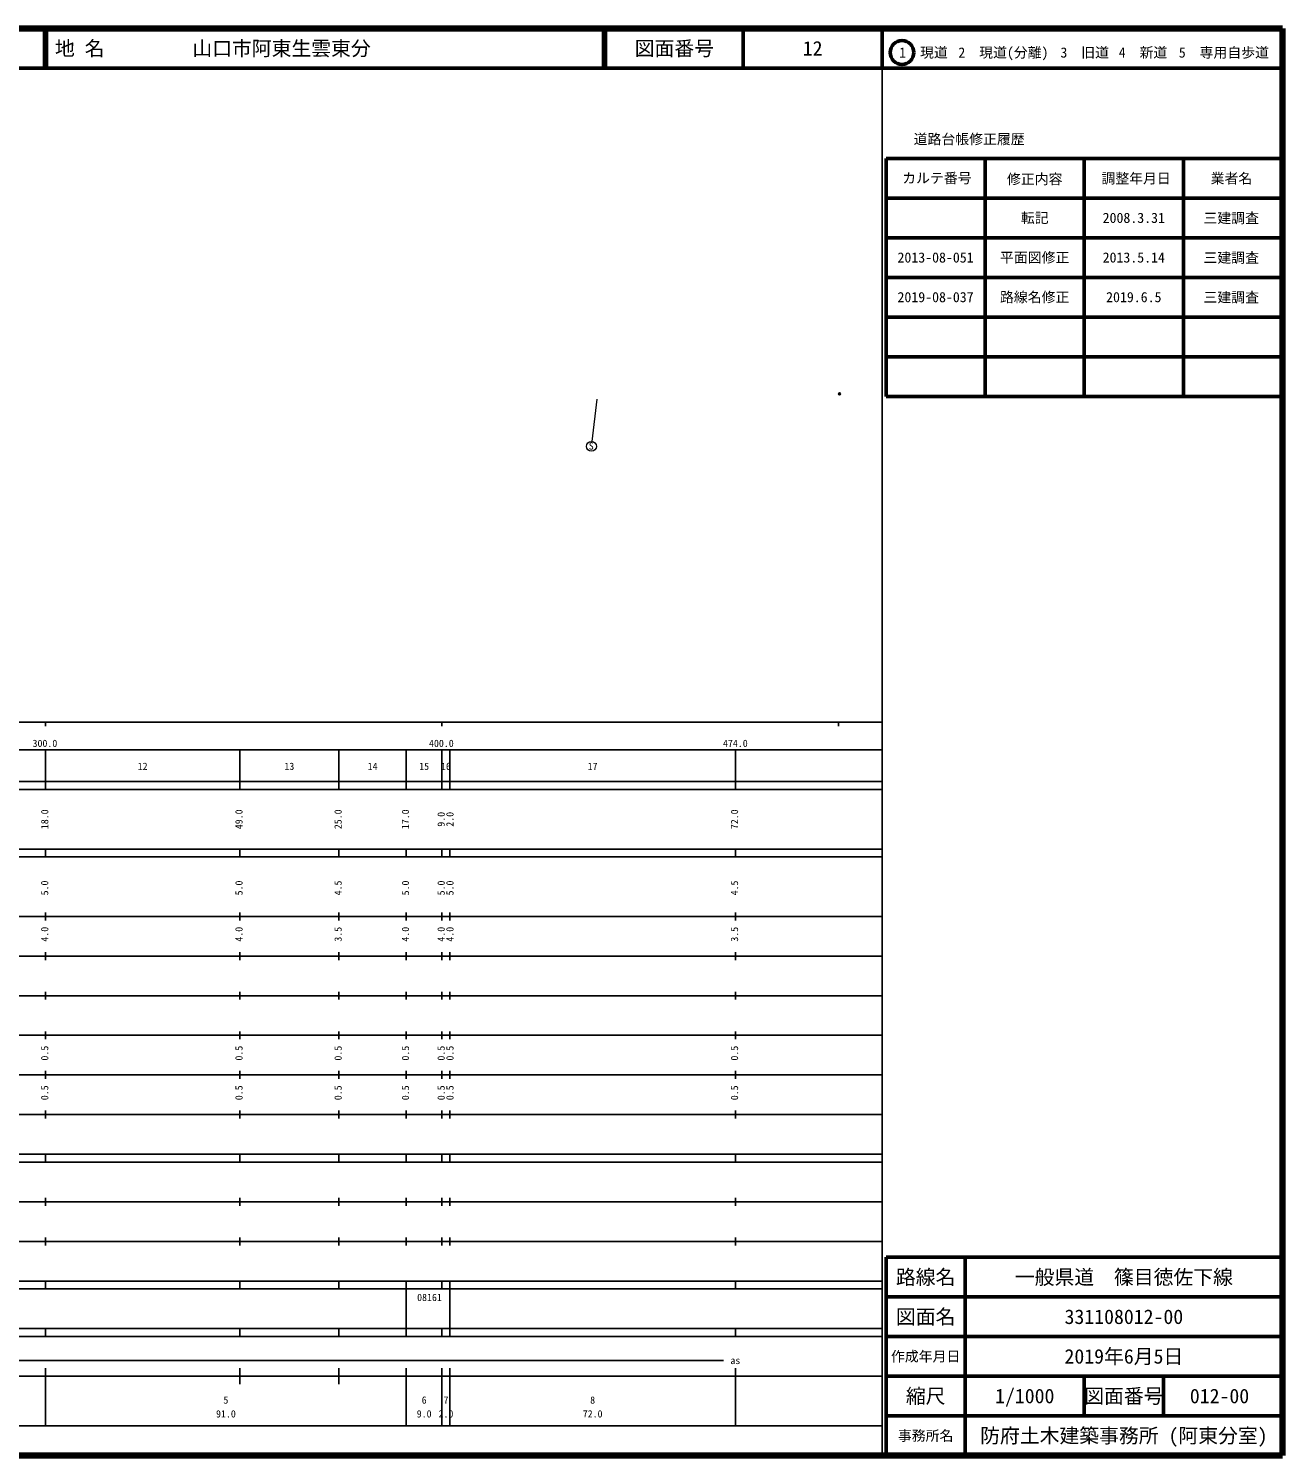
# Model space of a CAD drawing. Units: millimetres on the paper. Extents: x 40 to 680, y 20 to 380.
# Drawn here: x 363.7 to 680, y 20 to 380 of the extents above; entities that cross this region are included whole.
import ezdxf
from ezdxf.enums import TextEntityAlignment as Align

# ---------------------------------------------------------------- set-up
doc = ezdxf.new("R2010")
doc.units = ezdxf.units.MM
doc.header["$PDMODE"] = 32
doc.header["$PDSIZE"] = 0.5
for name, color, linetype, lineweight in [('M-BGD', 7, 'Continuous', 13), ('M-TTL', 2, 'Continuous', 140), ('M-TTL-BAND', 7, 'Continuous', 25), ('M-TTL-FRAM', 2, 'Continuous', 50), ('M-TTL-LINE', 7, 'Continuous', 50)]:
    doc.layers.add(name, color=color, linetype=linetype, lineweight=lineweight)
doc.layers.add('M-OTRS', color=6, linetype='Continuous')
doc.layers.add('M-TTL-TXT', color=7, linetype='Continuous')
doc.styles.add('ＭＳ ゴシック', font='')
doc.styles.get('ＭＳ ゴシック').set_extended_font_data('MS Gothic')

msp = doc.modelspace()

# ---------------------------------------------------------------- linework, layer by layer
at = {"layer": 'M-BGD'}
msp.add_line((507.081, 286.492), (505.803, 275.837), dxfattribs=at)
msp.add_circle((505.698, 274.591), 1.25, dxfattribs=at)
at = {"layer": 'M-OTRS'}
msp.add_point((568.285, 287.81), dxfattribs=at)
at = {"layer": 'M-TTL'}
for p, q in [((680, 380), (40, 380)), ((680, 20), (680, 380)), ((40, 20), (680, 20))]:
    msp.add_line(p, q, dxfattribs=at)
at = {"layer": 'M-TTL-BAND'}
for p, q in [((579, 20), (579, 370)), ((40, 205), (579, 205)), ((368, 205), (368, 204)), ((468, 205), (468, 204)), ((568, 205), (568, 204)), ((68, 198), (579, 198)), ((368, 188), (368, 198)), ((417, 188), (417, 198)), ((442, 188), (442, 198)), ((459, 188), (459, 198)), ((468, 188), (468, 198)), ((470, 188), (470, 198)), ((542, 188), (542, 198)), ((40, 190), (579, 190)), ((40, 188), (579, 188)), ((40, 173), (579, 173)), ((368, 171), (368, 173)), ((417, 171), (417, 173)), ((442, 171), (442, 173)), ((459, 171), (459, 173)), ((468, 171), (468, 173)), ((470, 171), (470, 173)), ((542, 171), (542, 173)), ((40, 171), (579, 171)), ((40, 156), (579, 156)), ((368, 155), (368, 157)), ((417, 155), (417, 157)), ((442, 155), (442, 157)), ((459, 155), (459, 157)), ((468, 155), (468, 157)), ((470, 155), (470, 157)), ((542, 155), (542, 157)), ((46, 146), (579, 146)), ((368, 145), (368, 147)), ((417, 145), (417, 147)), ((442, 145), (442, 147)), ((459, 145), (459, 147)), ((468, 145), (468, 147)), ((470, 145), (470, 147)), ((542, 145), (542, 147)), ((368, 135), (368, 137)), ((417, 135), (417, 137)), ((442, 135), (442, 137)), ((459, 135), (459, 137)), ((468, 135), (468, 137)), ((470, 135), (470, 137)), ((542, 135), (542, 137)), ((52, 136), (579, 136)), ((46, 126), (579, 126)), ((368, 125), (368, 127)), ((417, 125), (417, 127)), ((442, 125), (442, 127)), ((459, 125), (459, 127)), ((468, 125), (468, 127)), ((470, 125), (470, 127)), ((542, 125), (542, 127)), ((52, 116), (579, 116)), ((368, 115), (368, 117)), ((417, 115), (417, 117)), ((442, 115), (442, 117)), ((459, 115), (459, 117)), ((468, 115), (468, 117)), ((470, 115), (470, 117)), ((542, 115), (542, 117)), ((46, 106), (579, 106)), ((368, 105), (368, 107)), ((417, 105), (417, 107)), ((442, 105), (442, 107)), ((459, 105), (459, 107)), ((468, 105), (468, 107)), ((470, 105), (470, 107)), ((542, 105), (542, 107)), ((40, 96), (579, 96)), ((40, 94), (579, 94)), ((368, 94), (368, 96)), ((417, 94), (417, 96)), ((442, 94), (442, 96)), ((459, 94), (459, 96)), ((468, 94), (468, 96)), ((470, 94), (470, 96)), ((542, 94), (542, 96)), ((49, 84), (579, 84)), ((368, 83), (368, 85)), ((417, 83), (417, 85)), ((442, 83), (442, 85)), ((459, 83), (459, 85)), ((468, 83), (468, 85)), ((470, 83), (470, 85)), ((542, 83), (542, 85)), ((40, 74), (579, 74)), ((368, 73), (368, 75)), ((417, 73), (417, 75)), ((442, 73), (442, 75)), ((459, 73), (459, 75)), ((468, 73), (468, 75)), ((470, 73), (470, 75)), ((542, 73), (542, 75)), ((40, 64), (579, 64)), ((40, 62), (579, 62)), ((368, 62), (368, 64)), ((417, 62), (417, 64)), ((442, 62), (442, 64)), ((459, 62), (459, 64)), ((459, 52), (459, 62)), ((468, 62), (468, 64)), ((470, 62), (470, 64)), ((470, 52), (470, 62)), ((542, 62), (542, 64)), ((40, 52), (579, 52)), ((368, 50), (368, 52)), ((417, 50), (417, 52)), ((442, 50), (442, 52)), ((459, 50), (459, 52)), ((468, 50), (468, 52)), ((470, 50), (470, 52)), ((542, 50), (542, 52)), ((40, 50), (579, 50)), ((71, 44), (539, 44)), ((40, 40), (579, 40)), ((368, 27.5), (368, 42)), ((417, 38), (417, 42)), ((442, 38), (442, 42)), ((459, 27.5), (459, 42)), ((468, 27.5), (468, 42)), ((470, 27.5), (470, 42)), ((542, 27.5), (542, 42)), ((68, 27.5), (579, 27.5))]:
    msp.add_line(p, q, dxfattribs=at)
at = {"layer": 'M-TTL-FRAM'}
for p, q in [((580, 347.197), (580, 287.197)), ((580, 347.197), (680, 347.197)), ((580, 287.197), (680, 287.197)), ((680, 70), (580, 70)), ((580, 70), (580, 20))]:
    msp.add_line(p, q, dxfattribs=at)
at = {"layer": 'M-TTL-LINE'}
for p, q in [((367.75, 380), (367.75, 370)), ((368.25, 380), (368.25, 370)), ((508.747, 380), (508.747, 370)), ((509.247, 380), (509.247, 370)), ((543.997, 380), (543.997, 370)), ((579, 380), (579, 370)), ((40, 370), (680, 370)), ((605, 347.197), (605, 287.197)), ((630, 347.197), (630, 287.197)), ((655, 347.197), (655, 287.197)), ((580, 337.197), (680, 337.197)), ((580, 327.197), (680, 327.197)), ((580, 317.197), (680, 317.197)), ((580, 307.197), (680, 307.197)), ((580, 297.197), (680, 297.197)), ((600, 70), (600, 20)), ((680, 60), (580, 60)), ((680, 50), (580, 50)), ((680, 40), (580, 40)), ((630, 40), (630, 30)), ((650, 40), (650, 30)), ((680, 30), (580, 30))]:
    msp.add_line(p, q, dxfattribs=at)
msp.add_circle((584.031, 373.958), 3, dxfattribs=at)

# ---------------------------------------------------------------- texts
at = {"layer": 'M-BGD', "style": 'ＭＳ ゴシック'}
msp.add_text('S', height=1.833, dxfattribs=at).set_placement((505.019, 273.218), align=Align.BOTTOM_LEFT)
at = {"layer": 'M-TTL-BAND', "style": 'ＭＳ ゴシック'}
for s, p in [('300.0', (367.844, 198.195)), ('400.0', (467.844, 198.195)), ('474.0', (542, 198.195)), ('12', (392.5, 192.405)), ('13', (429.5, 192.405)), ('14', (450.5, 192.405)), ('15', (463.5, 192.405)), ('16', (469, 192.405)), ('17', (506, 192.405)), ('as', (542, 42.5)), ('5', (413.5, 32.523)), ('6', (463.5, 32.523)), ('7', (469, 32.523)), ('8', (506, 32.523)), ('91.0', (413.5, 29.033)), ('9.0', (463.5, 29.033)), ('2.0', (469, 29.033)), ('72.0', (506, 29.033))]:
    msp.add_text(s, height=1.833, dxfattribs=at).set_placement(p, align=Align.BOTTOM_CENTER)
for s, p in [('18.0', (369.242, 180.5)), ('49.0', (418.242, 180.5)), ('25.0', (443.242, 180.5)), ('17.0', (460.242, 180.5)), ('9.0', (469.242, 180.5)), ('2.0', (471.459, 180.5)), ('72.0', (543.242, 180.5)), ('5.0', (369.242, 163.174)), ('5.0', (418.242, 163.174)), ('4.5', (443.242, 163.174)), ('5.0', (460.242, 163.174)), ('5.0', (469.242, 163.174)), ('5.0', (471.459, 163.174)), ('4.5', (543.242, 163.174)), ('4.0', (369.242, 151.5)), ('4.0', (418.242, 151.5)), ('3.5', (443.242, 151.5)), ('4.0', (460.242, 151.5)), ('4.0', (469.242, 151.5)), ('4.0', (471.459, 151.5)), ('3.5', (543.242, 151.5)), ('0.5', (369.242, 121.5)), ('0.5', (418.242, 121.5)), ('0.5', (443.242, 121.5)), ('0.5', (460.242, 121.5)), ('0.5', (469.242, 121.5)), ('0.5', (471.459, 121.5)), ('0.5', (543.242, 121.5)), ('0.5', (369.242, 111.5)), ('0.5', (418.242, 111.5)), ('0.5', (443.242, 111.5)), ('0.5', (460.242, 111.5)), ('0.5', (469.242, 111.5)), ('0.5', (471.459, 111.5)), ('0.5', (543.242, 111.5))]:
    msp.add_text(s, height=1.833, rotation=90, dxfattribs=at).set_placement(p, align=Align.BOTTOM_CENTER)
msp.add_text('08161', height=1.833, dxfattribs=at).set_placement((461.728, 58.405), align=Align.BOTTOM_LEFT)
at = {"layer": 'M-TTL-TXT', "style": 'ＭＳ ゴシック'}
for s, p in [('地 名', (370.38, 375)), ('山口市阿東生雲東分', (405.024, 375))]:
    msp.add_text(s, height=3.666, dxfattribs=at).set_placement(p, align=Align.MIDDLE_LEFT)
for s, height, p in [('図面番号', 3.666, (526.622, 375)), ('12', 3.666, (561.497, 375)), ('1\u3000現道', 2.566, (589.448, 373.958)), ('2\u3000現道(分離)', 2.566, (609.619, 373.958)), ('3\u3000旧道', 2.566, (630.121, 373.958)), ('4\u3000新道', 2.566, (644.824, 373.958)), ('5\u3000専用自歩道', 2.566, (665.228, 373.958)), ('道路台帳修正履歴', 2.566, (600.968, 352.113)), ('カルテ番号', 2.566, (592.839, 342.277)), ('修正内容', 2.566, (617.509, 342.023)), ('調整年月日', 2.566, (643.089, 342.197)), ('業者名', 2.566, (667.134, 342.197)), ('転記', 2.566, (617.5, 332.245)), ('2008.3.31', 2.566, (642.5, 332.245)), ('三建調査', 2.566, (667.077, 332.189)), ('2013-08-051', 2.566, (592.5, 322.245)), ('平面図修正', 2.566, (617.5, 322.245)), ('2013.5.14', 2.566, (642.5, 322.245)), ('三建調査', 2.566, (667.077, 322.189)), ('2019-08-037', 2.566, (592.5, 312.245)), ('路線名修正', 2.566, (617.5, 312.245)), ('2019.6.5', 2.566, (642.5, 312.245)), ('三建調査', 2.566, (667.077, 312.189)), ('路線名', 3.666, (590, 65)), ('路線名', 3.666, (590, 65)), ('一般県道\u3000篠目徳佐下線', 3.666, (640, 65)), ('図面名', 3.666, (590, 55)), ('図面名', 3.666, (590, 55)), ('331108012-00', 3.666, (640, 55)), ('2019年6月5日', 3.666, (640, 45)), ('作成年月日', 2.566, (590, 45)), ('作成年月日', 2.566, (590, 45)), ('縮尺', 3.666, (590, 35)), ('縮尺', 3.666, (590, 35)), ('1/1000', 3.666, (615, 35)), ('図面番号', 3.666, (640, 35)), ('図面番号', 3.666, (640, 35)), ('012-00', 3.666, (664.125, 35)), ('事務所名', 2.566, (590, 25)), ('事務所名', 2.566, (590, 25)), ('防府土木建築事務所 (阿東分室)', 3.666, (640, 25))]:
    msp.add_text(s, height=height, dxfattribs=at).set_placement(p, align=Align.MIDDLE_CENTER)

doc.saveas('drawing.dxf')
